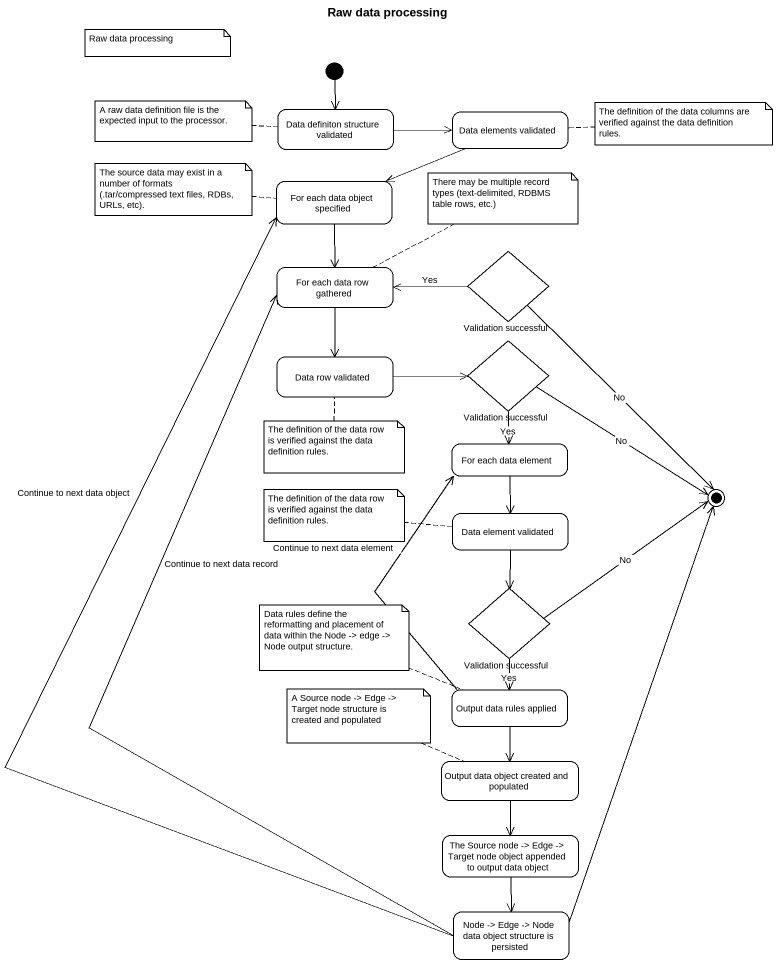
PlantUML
@startuml
title Raw data processing
hide empty description
state "Data definiton structure validated" as Data_definiton_structure
state "Data elements validated" as Data_elements_validated
state "For each data object specified" as For_each_data_object
state "For each data row gathered" as For_each_data_row_gathered
state "Validation successful" as Validation_successful <<choice>>
state "Validation successful" as Validation_successful_2 <<choice>>
state "Data row validated" as Data_row_validated
state "For each data element" as For_each_data_element
state "Data element validated" as Data_element_validated
state "Validation successful" as Validation_successful_3 <<choice>>
state "Output data rules applied" as Output_data_rules_applied
state "Output data object created and populated" as Output_data_object_created
state "The Source node -> Edge -> Target node object appended to output data object" as The_Source_node_Edge_Target
state "Node -> Edge -> Node data object structure is persisted" as Node_Edge_Node_data_object
[*] --> Data_definiton_structure
Data_definiton_structure -right-> Data_elements_validated
Data_elements_validated -left-> For_each_data_object
For_each_data_object --> For_each_data_row_gathered
For_each_data_row_gathered --> Data_row_validated
Validation_successful -left-> For_each_data_row_gathered : Yes
Validation_successful_2 --> For_each_data_element : Yes
Data_row_validated -right-> Validation_successful_2
For_each_data_element --> Data_element_validated
Data_element_validated --> Validation_successful_3
Validation_successful_3 --> Output_data_rules_applied : Yes
Output_data_rules_applied -up-> For_each_data_element : Continue to next data element
Output_data_rules_applied --> Output_data_object_created
Output_data_object_created --> The_Source_node_Edge_Target
The_Source_node_Edge_Target --> Node_Edge_Node_data_object
Node_Edge_Node_data_object -up-> For_each_data_object : Continue to next data object
Node_Edge_Node_data_object -up-> For_each_data_row_gathered : Continue to next data record
Validation_successful --> [*] : No
Validation_successful_2 -right-> [*] : No
Validation_successful_3 -up-> [*] : No
Node_Edge_Node_data_object -up-> [*]
note as N1
  Raw data processing
end note
note left of Data_definiton_structure : A raw data definition file is the expected input to the processor.
note right of Data_elements_validated : The definition of the data columns are verified against the data definition rules.
note left of For_each_data_object : The source data may exist in a number of formats (.tar/compressed text files, RDBs, URLs, etc).
note right of For_each_data_row_gathered : There may be multiple record types (text-delimited, RDBMS table rows, etc.)
note bottom of Data_row_validated : The definition of the data row is verified against the data definition rules.
note left of Data_element_validated : The definition of the data row is verified against the data definition rules.
note left of Output_data_rules_applied : Data rules define the reformatting and placement of data within the Node -> edge -> Node output structure.
note left of Output_data_object_created : A Source node -> Edge -> Target node structure is created and populated
@enduml
